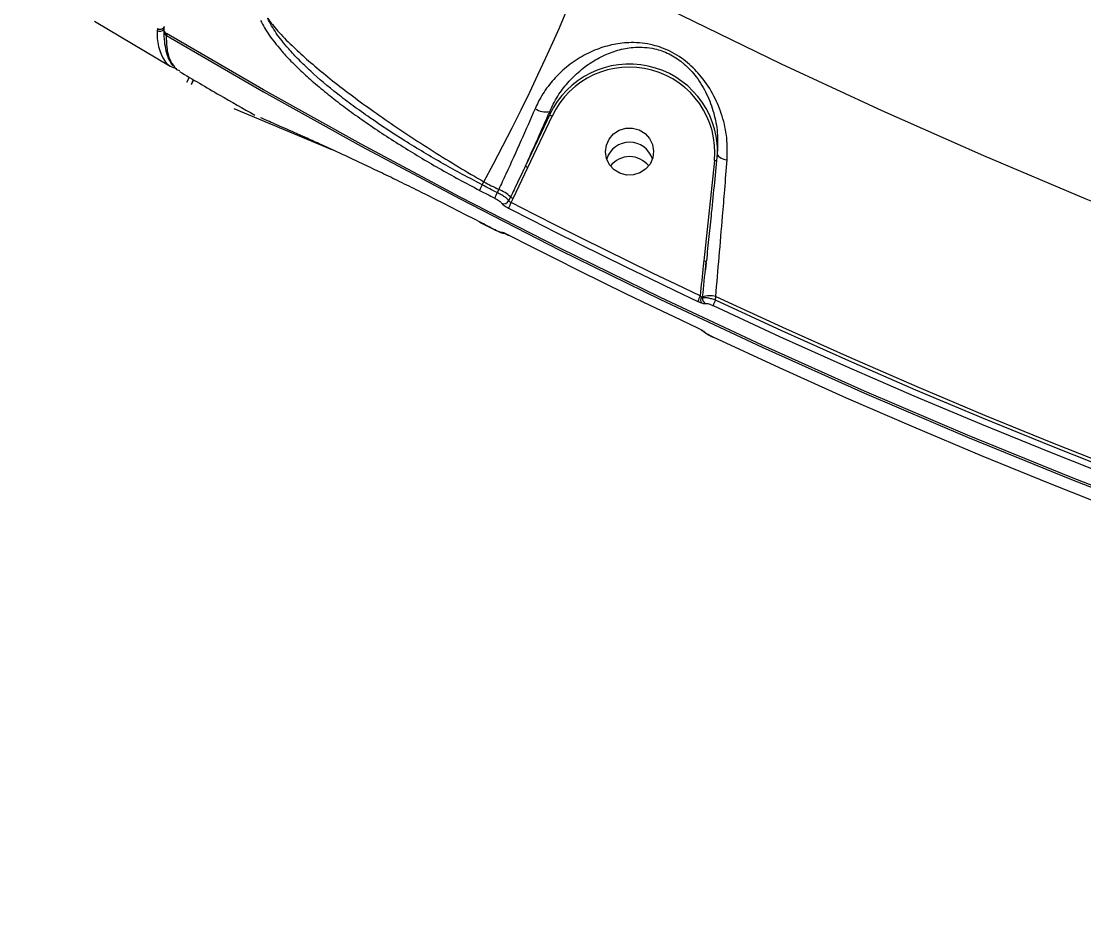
# Model space of a CAD drawing. Header units: millimetres. Extents: x -6328 to 5334, y -5037 to 4112.
# Drawn here: x -1837.2 to -1638.3, y 443.6 to 612.9 of the extents above; entities that cross this region are included whole.
import ezdxf

# ---------------------------------------------------------------- set-up
doc = ezdxf.new("R2010")
doc.units = ezdxf.units.MM
for name, color, linetype in [('DIKOM_ОБЪЕКТ', 7, 'Continuous'), ('DIKOM_РАЗМЕР_ЗОНА', 7, 'Continuous'), ('DIKOM_РАЗМЕР_ОБЪЕКТА', 7, 'Continuous')]:
    doc.layers.add(name, color=color, linetype=linetype)
doc.styles.add('style1', font='arial.ttf', dxfattribs={"width": 0.8})
doc.dimstyles.new('1-50', dxfattribs={"dimtxt": 300, "dimasz": 200, "dimexe": 100, "dimexo": 0, "dimgap": 100, "dimtad": 1, "dimtxsty": 'style1', "dimcen": 200, "dimclrd": 7, "dimclre": 7, "dimclrt": 7, "dimadec": 1, "dimazin": 2, "dimtfac": 1, "dimtmove": 0, "dimatfit": 2, "dimfxl": 0, "dimlwd": 25, "dimlwe": 18, "dimarcsym": 0})

# ---------------------------------------------------------------- blocks, each defined once
blk = doc.blocks.new('*D0')
at = {"layer": 'Defpoints', "color": 0, "transparency": 16777216}
for p in [(-3539.45, 760.32), (3333.52, 448.13), (3333.52, -4437.11)]:
    blk.add_point(p, dxfattribs=at)
at = {"layer": 'DIKOM_РАЗМЕР_ОБЪЕКТА', "color": 7, "lineweight": 18, "transparency": 16777216}
for p, q in [((-3539.45, 760.32), (-3539.45, -4537.11)), ((3333.52, 448.13), (3333.52, -4537.11))]:
    blk.add_line(p, q, dxfattribs=at)
at = {"layer": 'DIKOM_РАЗМЕР_ОБЪЕКТА', "color": 7, "lineweight": 25, "transparency": 16777216}
blk.add_line((-3339.45, -4437.11), (3133.52, -4437.11), dxfattribs=at)
at = {"layer": 'DIKOM_РАЗМЕР_ОБЪЕКТА', "color": 7, "transparency": 16777216}
for points in [[(-3339.45, -4403.77), (-3339.45, -4470.44), (-3539.45, -4437.11)], [(3133.52, -4403.77), (3133.52, -4470.44), (3333.52, -4437.11)]]:
    blk.add_solid(points, dxfattribs=at)
at = {"layer": 'DIKOM_РАЗМЕР_ОБЪЕКТА', "color": 7, "transparency": 16777216, "insert": (-102.96, -4183.94), "char_height": 300, "attachment_point": 5, "style": 'style1'}
blk.add_mtext('6900', dxfattribs=at)
blk = doc.blocks.new('*D1')
at = {"layer": 'Defpoints', "color": 0, "transparency": 16777216}
for p in [(-5040.91, 625.75), (5333.52, 448.13), (5333.52, -4936.78)]:
    blk.add_point(p, dxfattribs=at)
at = {"layer": 'DIKOM_РАЗМЕР_ЗОНА', "color": 7, "lineweight": 18, "transparency": 16777216}
for p, q in [((-5040.91, 625.75), (-5040.91, -5036.78)), ((5333.52, 448.13), (5333.52, -5036.78))]:
    blk.add_line(p, q, dxfattribs=at)
at = {"layer": 'DIKOM_РАЗМЕР_ЗОНА', "color": 7, "lineweight": 25, "transparency": 16777216}
blk.add_line((-4840.91, -4936.78), (5133.52, -4936.78), dxfattribs=at)
at = {"layer": 'DIKOM_РАЗМЕР_ЗОНА', "color": 7, "transparency": 16777216}
for points in [[(-4840.91, -4903.45), (-4840.91, -4970.11), (-5040.91, -4936.78)], [(5133.52, -4903.45), (5133.52, -4970.11), (5333.52, -4936.78)]]:
    blk.add_solid(points, dxfattribs=at)
at = {"layer": 'DIKOM_РАЗМЕР_ЗОНА', "color": 7, "transparency": 16777216, "insert": (-104.69, -4683.61), "char_height": 300, "attachment_point": 5, "style": 'style1'}
blk.add_mtext('10400', dxfattribs=at)
blk = doc.blocks.new('*D2')
at = {"layer": 'Defpoints', "color": 0, "transparency": 16777216}
for p in [(-5303.77, 2121.42), (-1621.11, 2121.42), (560.33, -2395.62)]:
    blk.add_point(p, dxfattribs=at)
at = {"layer": 'DIKOM_РАЗМЕР_ОБЪЕКТА', "color": 7, "lineweight": 18, "transparency": 16777216}
for p, q in [((-1621.11, 2121.42), (-5403.77, 2121.42)), ((560.33, -2395.62), (-5403.77, -2395.62))]:
    blk.add_line(p, q, dxfattribs=at)
at = {"layer": 'DIKOM_РАЗМЕР_ОБЪЕКТА', "color": 7, "lineweight": 25, "transparency": 16777216}
blk.add_line((-5303.77, -2195.62), (-5303.77, 1921.42), dxfattribs=at)
at = {"layer": 'DIKOM_РАЗМЕР_ОБЪЕКТА', "color": 7, "transparency": 16777216}
for points in [[(-5337.11, 1921.42), (-5270.44, 1921.42), (-5303.77, 2121.42)], [(-5337.11, -2195.62), (-5270.44, -2195.62), (-5303.77, -2395.62)]]:
    blk.add_solid(points, dxfattribs=at)
at = {"layer": 'DIKOM_РАЗМЕР_ОБЪЕКТА', "color": 7, "transparency": 16777216, "insert": (-5556.94, -137.1), "char_height": 300, "attachment_point": 5, "rotation": 90, "style": 'style1'}
blk.add_mtext('4500', dxfattribs=at)
blk = doc.blocks.new('*D3')
at = {"layer": 'Defpoints', "color": 0, "transparency": 16777216}
for p in [(-1814.92, 4111.71), (-5877.98, -3895.62), (33.33, -3895.62)]:
    blk.add_point(p, dxfattribs=at)
at = {"layer": 'DIKOM_РАЗМЕР_ЗОНА', "color": 7, "lineweight": 18, "transparency": 16777216}
for p, q in [((-1814.92, 4111.71), (-5977.98, 4111.71)), ((33.33, -3895.62), (-5977.98, -3895.62))]:
    blk.add_line(p, q, dxfattribs=at)
at = {"layer": 'DIKOM_РАЗМЕР_ЗОНА', "color": 7, "lineweight": 25, "transparency": 16777216}
blk.add_line((-5877.98, 3911.71), (-5877.98, -3695.62), dxfattribs=at)
at = {"layer": 'DIKOM_РАЗМЕР_ЗОНА', "color": 7, "transparency": 16777216}
for points in [[(-5911.31, 3911.71), (-5844.65, 3911.71), (-5877.98, 4111.71)], [(-5911.31, -3695.62), (-5844.65, -3695.62), (-5877.98, -3895.62)]]:
    blk.add_solid(points, dxfattribs=at)
at = {"layer": 'DIKOM_РАЗМЕР_ЗОНА', "color": 7, "transparency": 16777216, "insert": (-6131.15, 108.05), "char_height": 300, "attachment_point": 5, "rotation": 90, "style": 'style1'}
blk.add_mtext('8000', dxfattribs=at)

msp = doc.modelspace()

# ---------------------------------------------------------------- linework, layer by layer
at = {"layer": 'DIKOM_ОБЪЕКТ', "color": 7, "linetype": 'Continuous', "lineweight": 15}
for p, q in [((-1823.449, 612.864), (-1809.301, 604.492)), ((-1811.717, 611.489), (-1811.723, 611.506)), ((-1810.493, 611.401), (-1810.492, 611.428)), ((-1810.493, 611.064), (-1810.493, 611.04)), ((-1810.354, 611.829), (-1810.351, 611.842)), ((-1810.351, 611.842), (-1810.35, 611.901)), ((-1810.007, 610.55), (-1810.002, 610.533)), ((-1806.215, 601.474), (-1805.709, 602.39)), ((-1805.345, 601.045), (-1805.29, 601.114)), ((-1805.29, 601.114), (-1804.86, 601.891)), ((-1778.821, 588.771), (-1797.328, 596.453)), ((-1738.251, 595.417), (-1742.78, 585.816)), ((-1742.327, 585.522), (-1737.797, 595.123)), ((-1738.251, 595.964), (-1738.251, 595.417)), ((-1745.107, 579.727), (-1742.327, 585.522)), ((-1707.377, 586.814), (-1709.409, 568.025)), ((-1750.9, 582.263), (-1750.56, 582.82)), ((-1747.79, 581.388), (-1748.068, 580.798)), ((-1745.554, 580.004), (-1745.882, 579.309)), ((-1745.482, 578.932), (-1745.107, 579.727)), ((-1751.36, 575.306), (-1748.526, 573.841)), ((-1748.526, 573.841), (-1748.531, 573.851)), ((-1709.631, 561.065), (-1709.607, 561.29)), ((-1707.23, 560.71), (-1707.156, 561.394))]:
    msp.add_line(p, q, dxfattribs=at)
at = {"layer": 'DIKOM_ОБЪЕКТ', "color": 7, "linetype": 'Continuous', "lineweight": 15, "flags": 128}
for points in [[(-1750.56, 582.82), (-1748.782, 586.177), (-1747.02, 589.566), (-1745.291, 592.956), (-1743.61, 596.318), (-1741.992, 599.619), (-1740.452, 602.831), (-1739.004, 605.924), (-1737.662, 608.869), (-1736.437, 611.639), (-1735.342, 614.211), (-1734.384, 616.559), (-1733.575, 618.663), (-1732.92, 620.503), (-1732.426, 622.063), (-1732.098, 623.328)], [(-1295.035, 495.639), (-1315.784, 497.709), (-1336.493, 500.143), (-1357.154, 502.941), (-1377.761, 506.102), (-1398.308, 509.625), (-1418.788, 513.508), (-1439.194, 517.75), (-1459.519, 522.351), (-1479.759, 527.308), (-1499.905, 532.62), (-1519.951, 538.286), (-1539.892, 544.302), (-1559.72, 550.669), (-1579.43, 557.383), (-1599.016, 564.443), (-1618.47, 571.845), (-1637.786, 579.589), (-1656.96, 587.67), (-1675.984, 596.088), (-1694.852, 604.839), (-1713.559, 613.92), (-1732.098, 623.328)], [(-1620.963, 519.872), (-1640.554, 527.465), (-1660.008, 535.393), (-1679.319, 543.653), (-1698.482, 552.242), (-1717.489, 561.159), (-1736.336, 570.4), (-1755.017, 579.962), (-1773.527, 589.843), (-1791.858, 600.04), (-1810.007, 610.55)], [(-1810.007, 610.202), (-1791.858, 599.693), (-1773.527, 589.496), (-1755.017, 579.615), (-1736.336, 570.052), (-1717.489, 560.811), (-1698.482, 551.895), (-1679.319, 543.305), (-1660.008, 535.046), (-1640.554, 527.118), (-1620.963, 519.525)], [(-1718.951, 587.299), (-1719.465, 586.143), (-1720.289, 585.178), (-1721.356, 584.48), (-1722.58, 584.106), (-1723.86, 584.087), (-1725.095, 584.424), (-1726.182, 585.09), (-1727.036, 586.031), (-1727.585, 587.17), (-1727.787, 588.416), (-1727.624, 589.667), (-1727.109, 590.823), (-1726.285, 591.788), (-1725.218, 592.486), (-1723.995, 592.86), (-1722.714, 592.879), (-1721.48, 592.542), (-1720.392, 591.876), (-1719.539, 590.935), (-1718.989, 589.796), (-1718.788, 588.55), (-1718.951, 587.299)], [(-1706.88, 588.118), (-1706.869, 587.944), (-1706.784, 587.767), (-1706.63, 587.593), (-1706.409, 587.427), (-1706.13, 587.273), (-1705.799, 587.137), (-1705.427, 587.021), (-1705.025, 586.931)], [(-1751.366, 581.226), (-1751.012, 581.042), (-1750.657, 580.858), (-1750.303, 580.675), (-1749.949, 580.492), (-1749.595, 580.309), (-1749.24, 580.126), (-1748.886, 579.943), (-1748.531, 579.76)], [(-1748.068, 580.798), (-1748.422, 580.981), (-1748.776, 581.164), (-1749.13, 581.347), (-1749.484, 581.53), (-1749.838, 581.713), (-1750.192, 581.896), (-1750.546, 582.079), (-1750.9, 582.263)], [(-1750.56, 582.82), (-1750.214, 582.641), (-1749.868, 582.462), (-1749.521, 582.283), (-1749.175, 582.103), (-1748.829, 581.924), (-1748.483, 581.746), (-1748.136, 581.567), (-1747.79, 581.388)], [(-1710.071, 561.51), (-1714.529, 563.625), (-1718.978, 565.758), (-1723.418, 567.909), (-1727.849, 570.078), (-1732.271, 572.265), (-1736.684, 574.469), (-1741.088, 576.692), (-1745.482, 578.932)], [(-1745.944, 577.891), (-1741.545, 575.649), (-1737.138, 573.425), (-1732.722, 571.219), (-1728.296, 569.03), (-1723.861, 566.86), (-1719.417, 564.707), (-1714.965, 562.572), (-1710.503, 560.455)], [(-1748.531, 573.851), (-1748.886, 574.033), (-1749.24, 574.216), (-1749.594, 574.399), (-1749.949, 574.582), (-1750.303, 574.766), (-1750.657, 574.949), (-1751.012, 575.133), (-1751.366, 575.316)], [(-1710.503, 555.415), (-1714.965, 557.532), (-1719.417, 559.667), (-1723.861, 561.819), (-1728.296, 563.99), (-1732.721, 566.178), (-1737.138, 568.385), (-1741.545, 570.609), (-1745.943, 572.851)], [(-1707.156, 561.394), (-1694.677, 555.626), (-1682.133, 549.999), (-1669.524, 544.513), (-1656.852, 539.169), (-1644.119, 533.967), (-1631.327, 528.909), (-1618.477, 523.996), (-1605.571, 519.226)], [(-1707.659, 559.655), (-1695.195, 553.896), (-1682.665, 548.277), (-1670.071, 542.799), (-1657.414, 537.463), (-1644.697, 532.268), (-1631.92, 527.217), (-1619.086, 522.309), (-1606.196, 517.546)], [(-1605.85, 518.635), (-1618.73, 523.395), (-1631.553, 528.299), (-1644.319, 533.346), (-1657.026, 538.536), (-1669.673, 543.868), (-1682.256, 549.341), (-1694.776, 554.955), (-1707.23, 560.71)], [(-1606.196, 511.636), (-1619.086, 516.4), (-1631.92, 521.308), (-1644.697, 526.359), (-1657.414, 531.553), (-1670.071, 536.89), (-1682.665, 542.368), (-1695.195, 547.987), (-1707.66, 553.745)]]:
    msp.add_lwpolyline(points, dxfattribs=at)
at = {"layer": 'DIKOM_ОБЪЕКТ', "color": 7, "linetype": 'Continuous', "lineweight": 15}
for centre, radius, start, end in [((-1802.222, 610.445), 9.527, 175.69777, 212.42874), ((-1811.208, 612.373), 1.008, 239.30771, 328.26272), ((-1810.612, 610.898), 1.14, 151.79673, 166.75828), ((-1811.208, 612.029), 1.011, 239.39947, 315.22511), ((-1811.208, 612.349), 1, 239.38467, 328.61673), ((-1809.493, 611.394), 1, 179.59849, 239.43172), ((-1809.512, 611.397), 0.981, 179.74751, 239.66622), ((-1809.493, 611.047), 1, 170.015, 180.41095), ((-1809.511, 611.049), 0.982, 180.54583, 239.65076), ((-1810.841, 611.224), 0.57, 33.39898, 50.68812), ((-1808.876, 609.934), 1.163, 151.68298, 166.69128), ((-1807.505, 607.528), 3.524, 218.47108, 260.74036), ((-1723.316, 588.331), 16.531, 0.82815, 154.61654), ((-1723.32, 588.286), 16.011, 354.72676, 154.7207), ((-1738.945, 599.605), 3.706, 236.52648, 280.78752), ((-1737.454, 596.148), 1.081, 222.54621, 251.50355), ((-1723.287, 585.717), 4.518, 18.34402, 161.65599), ((-1723.287, 585.717), 4.518, 18.34384, 161.65616), ((-1723.287, 583.006), 4.537, 37.94339, 142.05661), ((-1741.984, 586.547), 1.081, 222.54621, 251.50355), ((-1707.178, 587.539), 0.752, 254.61123, 293.33894), ((-1746.269, 579.56), 5.362, 149.73553, 161.90518), ((-1750.33, 574.788), 7.072, 47.52173, 68.94792), ((-1743.404, 578.095), 5.391, 149.90052, 162.00544), ((-1746.81, 579.763), 1.033, 245.48613, 333.91812), ((-1740.832, 576.248), 5.369, 150.01207, 162.18049), ((-1744.599, 581.047), 1.414, 227.52173, 248.94792), ((-1746.767, 574.22), 0.991, 241.63028, 267.45271), ((-1709.209, 568.749), 0.752, 254.61123, 293.33894), ((-1704.982, 558.811), 5.761, 152.05706, 163.41327), ((-1708.883, 560.749), 1.102, 152.66004, 211.64161), ((-1709.802, 561.764), 0.513, 263.38516, 292.37911), ((-1708.621, 560.958), 1.016, 173.92613, 243.03852), ((-1708.169, 556.347), 5.148, 78.64876, 106.21722), ((-1702.055, 557.988), 5.847, 152.25574, 163.4337), ((-1708.701, 555.434), 0.937, 220.3704, 246.02093)]:
    msp.add_arc(centre, radius, start, end, dxfattribs=at)
for points, knots in [([(-1792.402, 613.025), (-1791.91, 612.114), (-1790.967, 610.368), (-1789.347, 608.43), (-1788.573, 607.503)], [0, 0, 0, 0, 0.5220695, 1, 1, 1, 1]), ([(-1791.089, 613.419), (-1790.48, 612.641), (-1789.264, 611.085), (-1786.721, 608.489), (-1783.827, 605.829), (-1780.67, 603.154), (-1777.136, 600.351), (-1773.252, 597.45), (-1769.078, 594.489), (-1764.669, 591.507), (-1760.071, 588.543), (-1755.351, 585.622), (-1752.155, 583.753), (-1750.56, 582.82)], [0, 0, 0, 0, 0.1033753, 0.2067505, 0.294607, 0.3827354, 0.4705918, 0.5587486, 0.6471803, 0.7353371, 0.8234665, 0.9118705, 1, 1, 1, 1]), ([(-1750.9, 582.263), (-1753.339, 583.558), (-1757.029, 585.518), (-1761.834, 588.323), (-1766.514, 591.18), (-1770.965, 594.11), (-1775.073, 597.047), (-1778.914, 599.97), (-1782.328, 602.854), (-1785.231, 605.644), (-1787.469, 608.041), (-1789.595, 610.693), (-1790.588, 612.506), (-1791.089, 613.419)], [0, 0, 0, 0, 0.1312176, 0.1985366, 0.2663506, 0.3975679, 0.4649063, 0.5327453, 0.6634786, 0.7305666, 0.7981511, 0.8982446, 1, 1, 1, 1]), ([(-1810.474, 611.065), (-1810.475, 610.72), (-1810.479, 609.658), (-1810.295, 608.147), (-1809.91, 606.525), (-1809.417, 605.325), (-1808.964, 604.754), (-1808.8, 604.548)], [0, 0, 0, 0, 0.1191247, 0.3669729, 0.6156968, 0.8615346, 1, 1, 1, 1]), ([(-1808.489, 604.392), (-1808.769, 604.752), (-1809.441, 605.617), (-1809.902, 607.631), (-1809.977, 609.458), (-1810.007, 610.202)], [0, 0, 0, 0, 0.2970703, 0.7137633, 1, 1, 1, 1]), ([(-1705.025, 586.931), (-1704.998, 588.31), (-1704.944, 591.112), (-1705.848, 595.12), (-1707.405, 598.955), (-1709.57, 602.309), (-1711.914, 604.738), (-1713.995, 606.291), (-1716.142, 607.527), (-1718.543, 608.394), (-1720.97, 608.819), (-1723.462, 608.933), (-1726.32, 608.609), (-1729.501, 607.669), (-1732.592, 606.16), (-1735.39, 604.16), (-1737.825, 601.725), (-1739.698, 599.2), (-1740.602, 597.319), (-1740.989, 596.513)], [0, 0, 0, 0, 0.0747582, 0.1519095, 0.2273908, 0.3051764, 0.3688496, 0.4010394, 0.4343296, 0.4904571, 0.5278011, 0.5660845, 0.6301027, 0.6957657, 0.7637287, 0.8332237, 0.8928272, 0.9540615, 1, 1, 1, 1]), ([(-1788.573, 607.503), (-1788.494, 607.403), (-1787.909, 606.656), (-1786.443, 605.165), (-1784.279, 603.055), (-1781.783, 600.861), (-1779.058, 598.638), (-1776.128, 596.406), (-1773.009, 594.169), (-1769.677, 591.91), (-1766.203, 589.675), (-1762.633, 587.489), (-1758.98, 585.355), (-1755.214, 583.25), (-1752.652, 581.902), (-1751.366, 581.226)], [0, 0, 0, 0, 0.0125182, 0.0931813, 0.1744062, 0.2574056, 0.3410191, 0.4219374, 0.5034239, 0.5867006, 0.6705949, 0.7514847, 0.8329376, 0.9161633, 1, 1, 1, 1]), ([(-1738.251, 595.964), (-1737.893, 596.718), (-1737.065, 598.461), (-1735.372, 600.847), (-1733.207, 603.158), (-1730.702, 605.119), (-1727.996, 606.617), (-1725.18, 607.621), (-1722.694, 608.04), (-1720.476, 608.033), (-1718.372, 607.737), (-1715.866, 606.875), (-1714.025, 605.673), (-1712.301, 604.226), (-1710.552, 602.296), (-1708.732, 599.241), (-1707.455, 595.755), (-1706.73, 592.035), (-1706.83, 589.435), (-1706.88, 588.118)], [0, 0, 0, 0, 0.046576, 0.1076517, 0.1703349, 0.2401473, 0.3113885, 0.3759946, 0.4419154, 0.477991, 0.5149274, 0.5671124, 0.6186598, 0.6279728, 0.6895032, 0.7654808, 0.8439892, 0.9210179, 1, 1, 1, 1]), ([(-1807.522, 603.58), (-1807.761, 603.66), (-1808.163, 603.795), (-1808.394, 604.219), (-1808.489, 604.392)], [0, 0, 0, 0, 0.5917468, 1, 1, 1, 1]), ([(-1807.576, 603.488), (-1805.062, 601.998), (-1800.388, 599.228), (-1795.66, 596.551), (-1793.476, 595.314)], [0, 0, 0, 0, 0.5379668, 1, 1, 1, 1]), ([(-1804.908, 601.92), (-1804.979, 601.829), (-1805.181, 601.57), (-1805.28, 601.252), (-1805.345, 601.045)], [0, 0, 0, 0, 0.3493004, 1, 1, 1, 1]), ([(-1751.366, 575.316), (-1753.288, 576.307), (-1757.165, 578.304), (-1762.154, 580.8), (-1766.335, 582.855), (-1769.75, 584.507), (-1773.058, 586.085), (-1776.187, 587.554), (-1779.102, 588.904), (-1781.797, 590.136), (-1784.284, 591.258), (-1786.502, 592.246), (-1788.43, 593.095), (-1790.061, 593.808), (-1791.431, 594.4), (-1792.077, 594.678), (-1792.402, 594.818)], [0, 0, 0, 0, 0.1013046, 0.2043245, 0.2693234, 0.3347703, 0.4016321, 0.4689837, 0.5341683, 0.5998078, 0.6668825, 0.7344532, 0.7996653, 0.8653309, 0.9324208, 1, 1, 1, 1]), ([(-1740.989, 596.513), (-1741.857, 594.519), (-1743.619, 590.473), (-1745.941, 585.356), (-1747.343, 582.346), (-1747.79, 581.388)], [0, 0, 0, 0, 0.3984801, 0.8085148, 1, 1, 1, 1]), ([(-1742.78, 585.816), (-1742.01, 587.508), (-1740.457, 590.922), (-1738.99, 594.273), (-1738.251, 595.964)], [0, 0, 0, 0, 0.4956378, 1, 1, 1, 1]), ([(-1706.88, 588.118), (-1707.054, 586.333), (-1707.405, 582.733), (-1707.935, 577.479), (-1708.439, 572.563), (-1708.754, 569.565), (-1708.912, 568.059)], [0, 0, 0, 0, 0.2794484, 0.5634184, 0.7807131, 1, 1, 1, 1]), ([(-1707.156, 561.394), (-1706.941, 563.853), (-1706.505, 568.84), (-1705.941, 575.561), (-1705.442, 581.654), (-1705.171, 585.078), (-1705.025, 586.931)], [0, 0, 0, 0, 0.2848617, 0.5777505, 0.7715673, 1, 1, 1, 1]), ([(-1742.78, 585.816), (-1742.921, 585.517), (-1743.627, 584.024), (-1744.566, 582.092), (-1745.342, 580.453), (-1745.554, 580.004)], [0, 0, 0, 0, 0.1536566, 0.7682989, 1, 1, 1, 1]), ([(-1748.531, 579.76), (-1748.382, 579.679), (-1748.082, 579.518), (-1747.687, 579.258), (-1747.391, 579.023), (-1747.271, 578.886), (-1747.242, 578.831), (-1747.239, 578.823)], [0, 0, 0, 0, 0.2404748, 0.4810174, 0.7218885, 0.9628789, 1, 1, 1, 1]), ([(-1745.882, 579.309), (-1745.889, 579.321), (-1745.939, 579.408), (-1746.145, 579.623), (-1746.647, 579.997), (-1747.313, 580.41), (-1747.816, 580.669), (-1748.068, 580.798)], [0, 0, 0, 0, 0.0371036, 0.2779664, 0.518759, 0.7593438, 1, 1, 1, 1]), ([(-1745.482, 578.932), (-1745.53, 578.963), (-1745.625, 579.027), (-1745.749, 579.13), (-1745.839, 579.225), (-1745.874, 579.282), (-1745.881, 579.306), (-1745.882, 579.309)], [0, 0, 0, 0, 0.2402524, 0.4811513, 0.7222767, 0.962856, 1, 1, 1, 1]), ([(-1747.239, 578.823), (-1747.235, 578.816), (-1747.206, 578.76), (-1747.085, 578.624), (-1746.789, 578.39), (-1746.393, 578.132), (-1746.093, 577.971), (-1745.944, 577.891)], [0, 0, 0, 0, 0.0372896, 0.2782363, 0.5190458, 0.7595575, 1, 1, 1, 1]), ([(-1747.238, 573.348), (-1747.275, 573.346), (-1747.349, 573.341), (-1747.636, 573.436), (-1748.015, 573.596), (-1748.336, 573.75), (-1748.508, 573.839), (-1748.531, 573.851)], [0, 0, 0, 0, 0.2407363, 0.4813566, 0.7220917, 0.9627992, 1, 1, 1, 1]), ([(-1748.451, 573.806), (-1748.333, 573.746), (-1748.016, 573.583), (-1747.506, 573.376), (-1747.187, 573.242), (-1746.912, 573.231), (-1746.858, 573.229)], [0, 0, 0, 0, 0.1908504, 0.5144788, 0.9034754, 1, 1, 1, 1]), ([(-1745.943, 572.851), (-1745.966, 572.863), (-1746.139, 572.951), (-1746.46, 573.104), (-1746.84, 573.262), (-1747.127, 573.356), (-1747.201, 573.351), (-1747.238, 573.348)], [0, 0, 0, 0, 0.0372318, 0.2778758, 0.5185808, 0.7592337, 1, 1, 1, 1]), ([(-1746.86, 573.244), (-1746.859, 573.243), (-1746.855, 573.242), (-1746.781, 573.22), (-1746.63, 573.163), (-1746.361, 573.047), (-1746.092, 572.921), (-1745.928, 572.833), (-1745.893, 572.815)], [0, 0, 0, 0, 0.0770256, 0.2010595, 0.3845132, 0.626665, 0.9190884, 1, 1, 1, 1]), ([(-1709.409, 568.025), (-1709.44, 567.733), (-1709.669, 565.562), (-1709.885, 563.39), (-1710.071, 561.51)], [0, 0, 0, 0, 0.1343653, 1, 1, 1, 1]), ([(-1709.607, 561.29), (-1709.409, 563.253), (-1709.181, 565.507), (-1708.943, 567.767), (-1708.912, 568.059)], [0, 0, 0, 0, 0.8707687, 1, 1, 1, 1]), ([(-1708.952, 567.708), (-1708.958, 567.646), (-1709.006, 567.187), (-1709.055, 566.731), (-1709.097, 566.337)], [0, 0, 0, 0, 0.135572, 1, 1, 1, 1]), ([(-1709.861, 561.255), (-1709.91, 561.312), (-1709.98, 561.393), (-1710.051, 561.483), (-1710.071, 561.51)], [0, 0, 0, 0, 0.7053791, 1, 1, 1, 1]), ([(-1709.631, 561.065), (-1709.641, 561.065), (-1709.654, 561.064), (-1709.698, 561.093), (-1709.761, 561.146), (-1709.828, 561.22), (-1709.861, 561.255)], [0, 0, 0, 0, 0.261838, 0.3210036, 0.6715723, 1, 1, 1, 1]), ([(-1707.23, 560.71), (-1707.314, 560.736), (-1707.667, 560.846), (-1708.27, 561.004), (-1708.928, 561.123), (-1709.425, 561.154), (-1709.562, 561.095), (-1709.631, 561.065)], [0, 0, 0, 0, 0.0748908, 0.3151648, 0.5451327, 0.7714954, 1, 1, 1, 1]), ([(-1710.503, 560.455), (-1710.435, 560.424), (-1710.2, 560.314), (-1709.978, 560.231), (-1709.82, 560.171)], [0, 0, 0, 0, 0.2879215, 1, 1, 1, 1]), ([(-1709.82, 560.171), (-1709.713, 560.136), (-1709.48, 560.06), (-1709.205, 560.009), (-1709.123, 560.038), (-1709.082, 560.052)], [0, 0, 0, 0, 0.2986226, 0.6490483, 1, 1, 1, 1]), ([(-1709.082, 560.052), (-1709.04, 560.066), (-1708.958, 560.096), (-1708.662, 560.041), (-1708.272, 559.917), (-1707.917, 559.774), (-1707.709, 559.678), (-1707.659, 559.655)], [0, 0, 0, 0, 0.2249539, 0.4495811, 0.6803277, 0.9238133, 1, 1, 1, 1]), ([(-1709.821, 555.069), (-1709.883, 555.102), (-1710.098, 555.218), (-1710.335, 555.333), (-1710.503, 555.415)], [0, 0, 0, 0, 0.2879213, 1, 1, 1, 1]), ([(-1709.865, 555.081), (-1709.834, 555.065), (-1709.695, 554.99), (-1709.523, 554.885), (-1709.399, 554.803), (-1709.361, 554.772), (-1709.367, 554.777), (-1709.368, 554.778)], [0, 0, 0, 0, 0.1150257, 0.5163239, 0.7910913, 0.9745901, 1, 1, 1, 1]), ([(-1709.082, 554.577), (-1709.123, 554.617), (-1709.205, 554.698), (-1709.48, 554.877), (-1709.713, 555.008), (-1709.821, 555.069)], [0, 0, 0, 0, 0.3509587, 0.7013913, 1, 1, 1, 1]), ([(-1709.436, 554.855), (-1709.433, 554.85), (-1709.386, 554.779), (-1709.263, 554.671), (-1709.018, 554.469), (-1708.602, 554.218), (-1708.077, 553.935), (-1707.761, 553.789), (-1707.655, 553.739)], [0, 0, 0, 0, 0.008611, 0.1156266, 0.2663452, 0.5797567, 0.8582647, 1, 1, 1, 1]), ([(-1707.66, 553.745), (-1707.828, 553.827), (-1708.164, 553.989), (-1708.607, 554.234), (-1708.946, 554.446), (-1709.037, 554.534), (-1709.082, 554.577)], [0, 0, 0, 0, 0.2566213, 0.5136595, 0.7612227, 1, 1, 1, 1])]:
    msp.add_open_spline(points, degree=3, knots=knots, dxfattribs=at)

# ---------------------------------------------------------------- dimensions: what is measured, and where the dimension line sits
at = {"layer": 'DIKOM_РАЗМЕР_ЗОНА'}
dim = msp.add_linear_dim(base=(-5877.98, -3895.616), p1=(-1814.925, 4111.709), p2=(33.33, -3895.616), angle=90, text='8000', dimstyle='1-50', dxfattribs=at)
dim.commit()
dim.dimension.update_dxf_attribs({"geometry": '*D3', "text_midpoint": (-5877.98, 108.046), "dimtype": 160})
dim = msp.add_linear_dim(base=(5333.521, -4936.782), p1=(-5040.908, 625.746), p2=(5333.521, 448.128), text='10400', dimstyle='1-50', dxfattribs=at)
dim.commit()
dim.dimension.update_dxf_attribs({"geometry": '*D1', "text_midpoint": (-104.69, -4936.782), "dimtype": 160})
at = {"layer": 'DIKOM_РАЗМЕР_ОБЪЕКТА'}
dim = msp.add_linear_dim(base=(-5303.773, 2121.419), p1=(560.33, -2395.616), p2=(-1621.109, 2121.419), angle=90, text='4500', dimstyle='1-50', dxfattribs=at)
dim.commit()
dim.dimension.update_dxf_attribs({"geometry": '*D2', "text_midpoint": (-5303.773, -137.099), "dimtype": 160})
dim = msp.add_linear_dim(base=(3333.521, -4437.108), p1=(-3539.449, 760.323), p2=(3333.521, 448.128), text='6900', dimstyle='1-50', dxfattribs=at)
dim.commit()
dim.dimension.update_dxf_attribs({"geometry": '*D0', "text_midpoint": (-102.964, -4437.108), "dimtype": 160})

doc.saveas('drawing.dxf')
